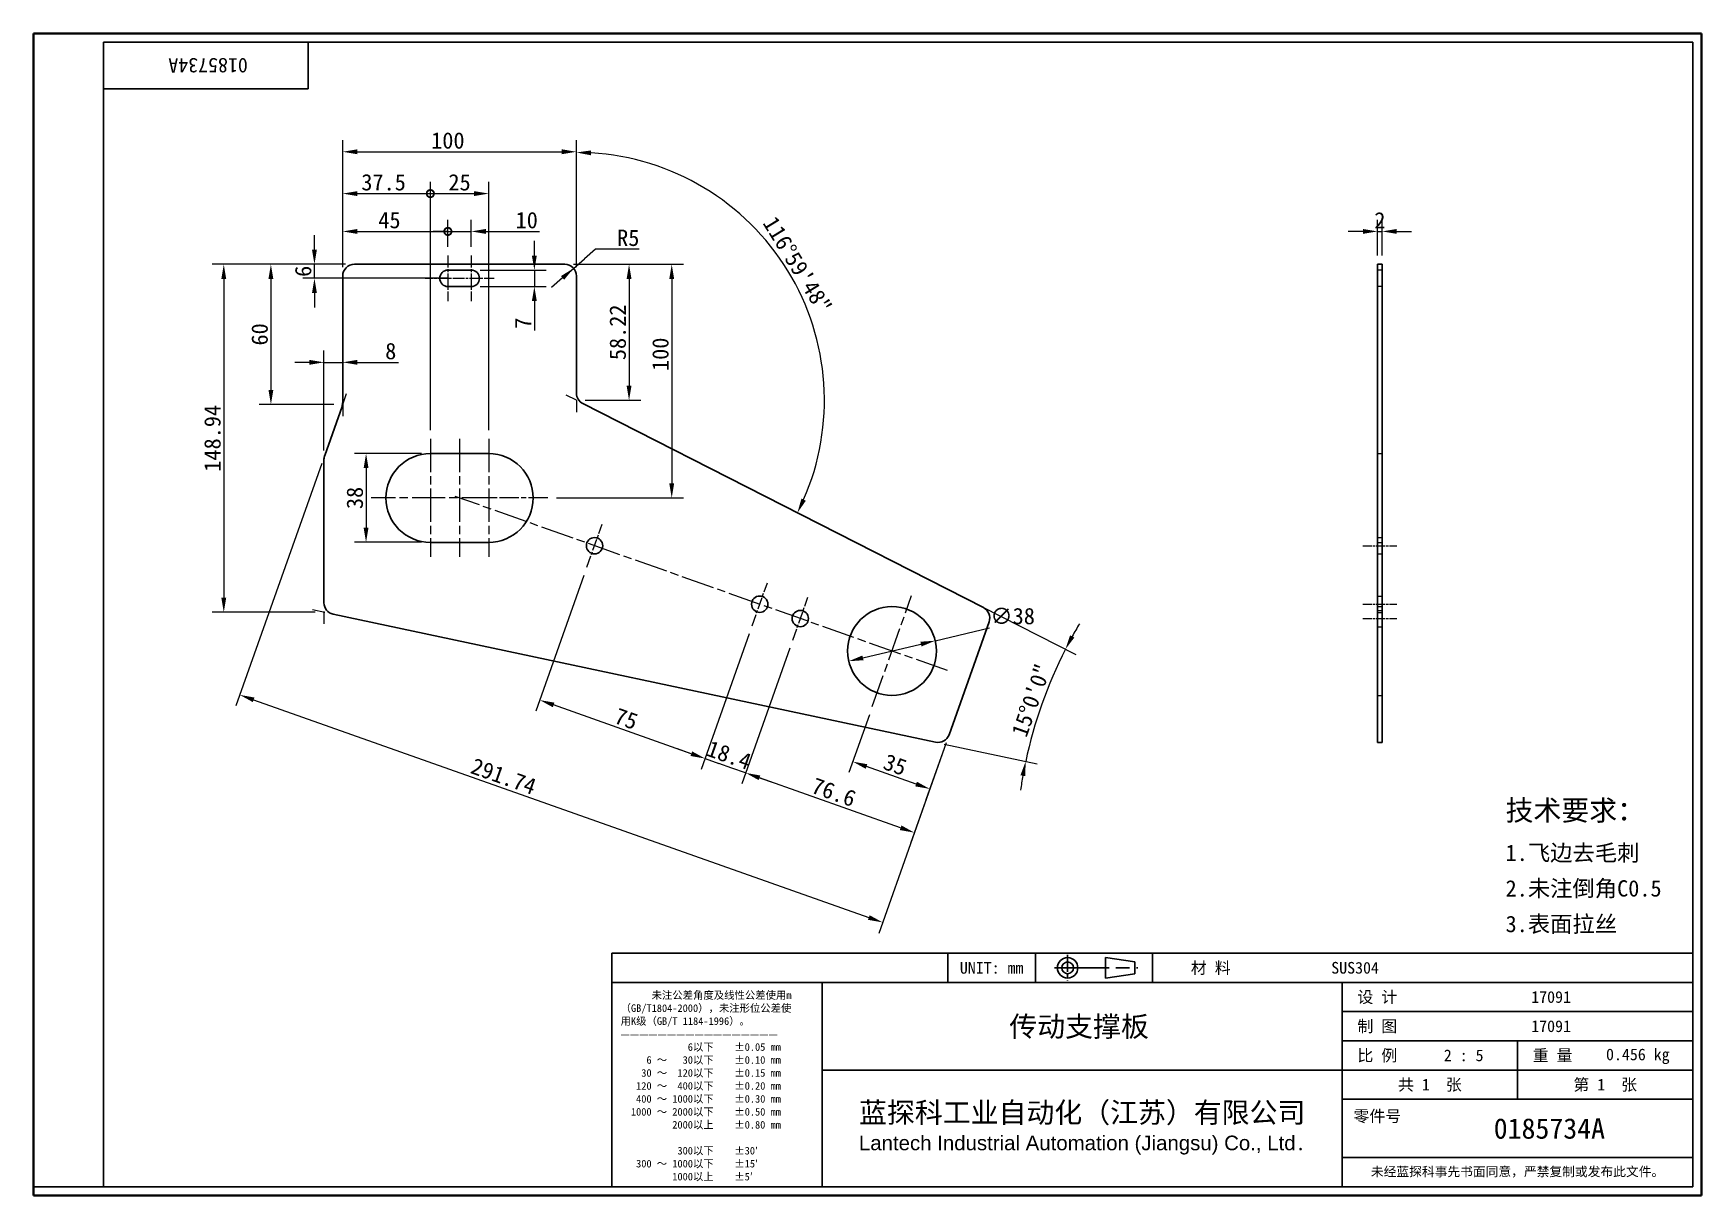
# Model space of a CAD drawing. Header units: millimetres. Extents: x 15 to 729, y 14 to 511.
import ezdxf
from ezdxf.enums import TextEntityAlignment as Align

# ---------------------------------------------------------------- set-up
doc = ezdxf.new("R2010")
doc.units = ezdxf.units.MM
doc.header["$LTSCALE"] = 2.5
doc.linetypes.add('CHAIN', pattern=[0.3543, 0.2362, -0.0295, 0.0591, -0.0295])
doc.linetypes.add('DASHED', pattern=[0.2067, 0.1654, -0.0413])
for name, color, linetype, lineweight in [('1', 7, 'Continuous', 18), ('可见 (ISO)', 7, 'Continuous', 25), ('图框 (ISO)', 7, 'Continuous', 35), ('标题 (ISO)', 7, 'Continuous', 25)]:
    doc.layers.add(name, color=color, linetype=linetype, lineweight=lineweight)
for name, color, linetype, lineweight, true_color in [('中心标记 (ISO)', 1, 'CHAIN', 18, 0xff0000), ('中心线 (ISO)', 1, 'CHAIN', 18, 0xff0000), ('尺寸 (ISO)', 7, 'Continuous', 18, 0x008000), ('符号 (ISO)', 7, 'Continuous', 18, 0x008000), ('隐藏 (ISO)', 5, 'DASHED', 18, 0x0000ff)]:
    doc.layers.add(name, color=color, linetype=linetype, lineweight=lineweight, true_color=true_color)
doc.styles.add('文本样式164', font='SimSun.ttf')
doc.styles.add('文本样式165', font='SimSun.ttf')
doc.styles.add('文本样式74', font='SimSun.ttf')
doc.styles.add('最新国标', font='simfang.ttf')
doc.styles.add('注释文本 (ISO)', font='simfang.ttf')
doc.dimstyles.new('默认 (GB)', dxfattribs={"dimscale": 2.5, "dimtxt": 2.8, "dimasz": 2.5, "dimexe": 2, "dimexo": 1.5, "dimgap": 0.5, "dimtad": 1, "dimtoh": 1, "dimdsep": 46, "dimtxsty": '最新国标', "dimcen": 0.09, "dimdle": 10, "dimclrd": 256, "dimclre": 256, "dimclrt": 256, "dimaunit": 1, "dimadec": 3, "dimazin": 2, "dimtfac": 0.535714, "dimtdec": 3, "dimtmove": 0, "dimatfit": 3, "dimfxl": 0, "dimtolj": 1, "dimlwd": -1, "dimlwe": -1, "dimarcsym": 0})

# ---------------------------------------------------------------- blocks, each defined once
blk = doc.blocks.new('图框 最新国标')
at = {"layer": '图框 (ISO)'}
for p, q in [((6, 7), (6, 204.5)), ((6, 204.5), (291.5, 204.5)), ((291.5, 204.5), (291.5, 5.5)), ((6, 7), (6, 5.5)), ((6, 7), (6, 5.5)), ((291.5, 5.5), (6, 5.5))]:
    blk.add_line(p, q, dxfattribs=at)
at = {"layer": '图框 (ISO)', "color": 7, "linetype": 'Continuous', "lineweight": 25}
for p, q in [((18, 203), (290, 203)), ((18, 7), (18, 203)), ((18, 203), (290, 203)), ((53, 203), (53, 195)), ((290, 203), (290, 7)), ((290, 203), (290, 7)), ((53, 195), (18, 195)), ((290, 7), (6, 7)), ((290, 7), (18, 7))]:
    blk.add_line(p, q, dxfattribs=at)
at = {"layer": '图框 (ISO)', "style": '文本样式74'}
blk.add_attdef('零件代号_001', (42.7, 200.25), '', height=2.5, rotation=180, dxfattribs=at)
blk = doc.blocks.new('标题栏 最新国标')
at = {"layer": '标题 (ISO)'}
for p, q in [((381.98, -183.84), (196.98, -183.84)), ((196.98, -183.84), (196.98, -223.84)), ((254.48, -183.84), (254.48, -188.84)), ((269.48, -183.84), (269.48, -188.84)), ((281.48, -188.09), (281.48, -184.59)), ((281.48, -184.59), (286.48, -185.34)), ((286.48, -185.34), (286.48, -187.34)), ((289.48, -183.84), (289.48, -188.84)), ((381.98, -223.84), (381.98, -183.84)), ((383.48, -183.84), (383.48, -225.34)), ((286.48, -187.34), (281.48, -188.09)), ((196.98, -188.84), (381.98, -188.84)), ((232.98, -188.84), (232.98, -223.84)), ((321.98, -188.84), (321.98, -223.84)), ((321.98, -193.84), (381.98, -193.84)), ((321.98, -198.84), (381.98, -198.84)), ((351.98, -198.84), (351.98, -208.84)), ((321.98, -203.84), (232.98, -203.84)), ((321.98, -203.84), (381.98, -203.84)), ((321.98, -208.84), (381.98, -208.84)), ((321.98, -218.84), (381.98, -218.84)), ((196.98, -223.84), (381.98, -223.84)), ((383.48, -225.34), (196.98, -225.34))]:
    blk.add_line(p, q, dxfattribs=at)
at = {"layer": '标题 (ISO)', "linetype": 'CHAIN', "ltscale": 5.000333}
blk.add_line((274.98, -184.09), (274.98, -188.59), dxfattribs=at)
at = {"layer": '标题 (ISO)', "linetype": 'CHAIN', "ltscale": 15.834605}
blk.add_line((272.73, -186.34), (286.98, -186.34), dxfattribs=at)
at = {"layer": '标题 (ISO)'}
for radius in [1.75, 1]:
    blk.add_circle((274.98, -186.34), radius, dxfattribs=at)
at = {"layer": '1', "style": '文本样式164'}
for s, p in [('UNIT: mm', (261.98, -186.34)), ('材 料', (299.48, -186.34)), ('设 计', (327.98, -191.34)), ('制 图', (327.98, -196.34)), ('比 例', (327.98, -201.34)), ('重 量', (357.98, -201.34)), ('共 1  张', (336.98, -206.34)), ('第 1  张', (366.98, -206.34))]:
    blk.add_text(s, height=2, dxfattribs=at).set_placement(p, align=Align.MIDDLE_CENTER)
at = {"layer": '标题 (ISO)', "style": '注释文本 (ISO)'}
for s, insert, char_height, attachment_point, line_spacing_factor in [('\\fSimSun|b0|i0;{\\H1.3000;      未注公差角度及线性公差使用m\\P}\\fSimSun|b0|i0;{\\H1.3000;（GB/T1804-2000），未注形位公差使\\P}\\fSimSun|b0|i0;{\\H1.3000;用K级（GB/T 1184-1996）。\\P}\\fSimSun|b0|i0;{\\H1.3000;—————————————————\\P}\\fSimSun|b0|i0;{\\H1.3000;             6以下    ±0.05 mm\\P}\\fSimSun|b0|i0;{\\H1.3000;     6 ～   30以下    ±0.10 mm\\P}\\fSimSun|b0|i0;{\\H1.3000;    30 ～  120以下    ±0.15 mm\\P}\\fSimSun|b0|i0;{\\H1.3000;   120 ～  400以下    ±0.20 mm\\P}\\fSimSun|b0|i0;{\\H1.3000;   400 ～ 1000以下    ±0.30 mm\\P}\\fSimSun|b0|i0;{\\H1.3000;  1000 ～ 2000以下    ±0.50 mm\\P}\\fSimSun|b0|i0;{\\H1.3000;          2000以上    ±0.80 mm\\P}\\fSimSun|b0|i0;{\\H1.3000;\\P}\\fSimSun|b0|i0;{\\H1.3000;           300以下    ±30′\\P}\\fSimSun|b0|i0;{\\H1.3000;   300 ～ 1000以下    ±15′\\P}\\fSimSun|b0|i0;{\\H1.3000;          1000以上    ±5′}', (198.48, -206.63), 1.3, 4, 1.023913), ('{\\fMicrosoft YaHei|b0|i0|c134|p34;\\H1.75x;蓝探科工业自动化（江苏）有限公司\\P\\fArial|b0|i0|c0|p34;\\H0.71429x;Lantech Industrial Automation (Jiangsu) Co., Ltd\\fFangSong|b0|i0|c134|p49;.\\H1.15195x; }', (277.48, -213.84), 2, 5, 0.978695)]:
    blk.add_mtext(s, dxfattribs=dict(at, insert=insert, char_height=char_height, attachment_point=attachment_point, line_spacing_factor=line_spacing_factor))
at = {"layer": '标题 (ISO)', "attachment_point": 5, "style": '注释文本 (ISO)'}
for s, insert, char_height in [('\\fFangSong|b0|i0;零件号', (327.98, -211.84), 2), ('\\fSimSun|b0|i0;{\\H1.6000;未经蓝探科事先书面同意，严禁复制或发布此文件。}', (351.98, -221.34), 1.6)]:
    blk.add_mtext(s, dxfattribs=dict(at, insert=insert, char_height=char_height))
at = {"layer": '标题 (ISO)'}
for tag, p, height, style in [('材料_001', (320.09, -187.33), 2, '注释文本 (ISO)'), ('设计人_001', (354.32, -192.33), 2, '注释文本 (ISO)'), ('库存编号_001', (265.01, -198.12), 3.5, '文本样式165'), ('设计人_001', (354.32, -197.33), 2, '注释文本 (ISO)'), ('视图比例_001', (339.35, -202.33), 2, '注释文本 (ISO)'), ('质量\\P3;_001', (367.12, -202.16), 2, '注释文本 (ISO)'), ('零件代号_001', (347.9, -215.59), 3.5, '文本样式165')]:
    blk.add_attdef(tag, p, '', height=height, dxfattribs=dict(at, style=style))
blk = doc.blocks.new('_DotSmall')
at = {"color": 0, "linetype": 'ByBlock', "const_width": 0.5}
blk.add_lwpolyline([(-0.0625, 0, 1), (0.0625, 0, 1)], format="xyb", close=True, dxfattribs=at)
blk = doc.blocks.new('*D5')
at = {"layer": 'Defpoints', "color": 0, "transparency": 16777216}
for p in [(202.34, 426.47), (192.34, 416.14), (202.34, 416.14)]:
    blk.add_point(p, dxfattribs=at)
at = {"layer": '尺寸 (ISO)', "color": 116, "true_color": 0x00803f, "transparency": 16777216}
for p, q in [((192.34, 419.89), (192.34, 431.47)), ((202.34, 419.89), (202.34, 431.47)), ((192.34, 426.47), (186.09, 426.47)), ((192.34, 426.47), (202.34, 426.47)), ((208.59, 426.47), (231.61, 426.47))]:
    blk.add_line(p, q, dxfattribs=at)
blk.add_solid([(208.59, 427.51), (208.59, 425.42), (202.34, 426.47)], dxfattribs=at)
at = {"layer": '尺寸 (ISO)', "color": 116, "true_color": 0x00803f, "transparency": 16777216, "xscale": 6.25, "yscale": 6.25, "zscale": 6.25}
blk.add_blockref('_DotSmall', (192.34, 426.47), dxfattribs=at)
at = {"layer": '尺寸 (ISO)', "transparency": 16777216, "insert": (226.08, 431.26), "char_height": 7, "attachment_point": 5, "style": '最新国标'}
blk.add_mtext('\\A1;10', dxfattribs=at)
blk = doc.blocks.new('*D7')
at = {"layer": 'Defpoints', "color": 0, "transparency": 16777216}
for p in [(192.34, 426.47), (192.34, 416.14), (147.34, 407.39)]:
    blk.add_point(p, dxfattribs=at)
at = {"layer": '尺寸 (ISO)', "color": 116, "true_color": 0x00803f, "transparency": 16777216}
for p, q in [((147.34, 411.14), (147.34, 431.47)), ((192.34, 419.89), (192.34, 431.47)), ((153.59, 426.47), (192.34, 426.47))]:
    blk.add_line(p, q, dxfattribs=at)
blk.add_solid([(153.59, 427.51), (153.59, 425.42), (147.34, 426.47)], dxfattribs=at)
at = {"layer": '尺寸 (ISO)', "color": 116, "true_color": 0x00803f, "transparency": 16777216, "xscale": 6.25, "yscale": 6.25, "zscale": 6.25}
blk.add_blockref('_DotSmall', (192.34, 426.47), dxfattribs=at)
at = {"layer": '尺寸 (ISO)', "transparency": 16777216, "insert": (167.34, 431.26), "char_height": 7, "attachment_point": 5, "style": '最新国标'}
blk.add_mtext('\\A1;45', dxfattribs=at)
blk = doc.blocks.new('*D8')
at = {"layer": 'Defpoints', "color": 0, "transparency": 16777216}
for p in [(135.25, 412.39), (152.34, 412.39), (196.09, 406.39)]:
    blk.add_point(p, dxfattribs=at)
at = {"layer": '尺寸 (ISO)', "color": 116, "true_color": 0x00803f, "transparency": 16777216}
for p, q in [((135.25, 418.64), (135.25, 424.89)), ((148.59, 412.39), (130.25, 412.39)), ((135.25, 406.39), (135.25, 412.39)), ((192.34, 406.39), (130.25, 406.39)), ((135.25, 400.14), (135.25, 393.89))]:
    blk.add_line(p, q, dxfattribs=at)
for points in [[(134.21, 418.64), (136.29, 418.64), (135.25, 412.39)], [(134.21, 400.14), (136.29, 400.14), (135.25, 406.39)]]:
    blk.add_solid(points, dxfattribs=at)
at = {"layer": '尺寸 (ISO)', "transparency": 16777216, "insert": (130.46, 409.39), "char_height": 7, "attachment_point": 5, "rotation": 90, "style": '最新国标'}
blk.add_mtext('\\A1;6', dxfattribs=at)
blk = doc.blocks.new('*D9')
at = {"layer": 'Defpoints', "color": 0, "transparency": 16777216}
for p in [(202.34, 409.89), (202.34, 402.89), (229.34, 402.89)]:
    blk.add_point(p, dxfattribs=at)
at = {"layer": '尺寸 (ISO)', "color": 116, "true_color": 0x00803f, "transparency": 16777216}
for p, q in [((229.34, 416.14), (229.34, 422.39)), ((206.09, 409.89), (234.34, 409.89)), ((229.34, 409.89), (229.34, 402.89)), ((206.09, 402.89), (234.34, 402.89)), ((229.34, 396.64), (229.34, 384.01))]:
    blk.add_line(p, q, dxfattribs=at)
for points in [[(228.29, 416.14), (230.38, 416.14), (229.34, 409.89)], [(228.29, 396.64), (230.38, 396.64), (229.34, 402.89)]]:
    blk.add_solid(points, dxfattribs=at)
at = {"layer": '尺寸 (ISO)', "transparency": 16777216, "insert": (224.55, 387.2), "char_height": 7, "attachment_point": 5, "rotation": 90, "style": '最新国标'}
blk.add_mtext('\\A1;7', dxfattribs=at)
blk = doc.blocks.new('*D10')
at = {"layer": 'Defpoints', "color": 0, "transparency": 16777216}
for p in [(247.34, 460.56), (147.34, 407.39), (247.34, 407.39)]:
    blk.add_point(p, dxfattribs=at)
at = {"layer": '尺寸 (ISO)', "color": 116, "true_color": 0x00803f, "transparency": 16777216}
for p, q in [((147.34, 411.14), (147.34, 465.56)), ((247.34, 411.14), (247.34, 465.56)), ((153.59, 460.56), (241.09, 460.56))]:
    blk.add_line(p, q, dxfattribs=at)
for points in [[(153.59, 461.61), (153.59, 459.52), (147.34, 460.56)], [(241.09, 461.61), (241.09, 459.52), (247.34, 460.56)]]:
    blk.add_solid(points, dxfattribs=at)
at = {"layer": '尺寸 (ISO)', "transparency": 16777216, "insert": (192.34, 465.35), "char_height": 7, "attachment_point": 5, "style": '最新国标'}
blk.add_mtext('\\A1;100', dxfattribs=at)
blk = doc.blocks.new('*D11')
at = {"layer": 'Defpoints', "color": 0, "transparency": 16777216}
for p in [(242.34, 412.39), (235.09, 312.39), (288.11, 312.39)]:
    blk.add_point(p, dxfattribs=at)
at = {"layer": '尺寸 (ISO)', "color": 116, "true_color": 0x00803f, "transparency": 16777216}
for p, q in [((246.09, 412.39), (293.11, 412.39)), ((288.11, 406.14), (288.11, 318.64)), ((238.84, 312.39), (293.11, 312.39))]:
    blk.add_line(p, q, dxfattribs=at)
for points in [[(287.07, 406.14), (289.15, 406.14), (288.11, 412.39)], [(287.07, 318.64), (289.15, 318.64), (288.11, 312.39)]]:
    blk.add_solid(points, dxfattribs=at)
at = {"layer": '尺寸 (ISO)', "transparency": 16777216, "insert": (283.32, 373.89), "char_height": 7, "attachment_point": 5, "rotation": 90, "style": '最新国标'}
blk.add_mtext('\\A1;100', dxfattribs=at)
blk = doc.blocks.new('*D12')
at = {"layer": 'Defpoints', "color": 0, "transparency": 16777216}
for p in [(184.84, 442.66), (147.34, 407.39), (184.84, 337.64)]:
    blk.add_point(p, dxfattribs=at)
at = {"layer": '尺寸 (ISO)', "color": 116, "true_color": 0x00803f, "transparency": 16777216}
for p, q in [((147.34, 411.14), (147.34, 447.66)), ((153.59, 442.66), (184.84, 442.66)), ((184.84, 341.39), (184.84, 447.66))]:
    blk.add_line(p, q, dxfattribs=at)
blk.add_solid([(153.59, 443.7), (153.59, 441.62), (147.34, 442.66)], dxfattribs=at)
at = {"layer": '尺寸 (ISO)', "color": 116, "true_color": 0x00803f, "transparency": 16777216, "xscale": 6.25, "yscale": 6.25, "zscale": 6.25}
blk.add_blockref('_DotSmall', (184.84, 442.66), dxfattribs=at)
at = {"layer": '尺寸 (ISO)', "transparency": 16777216, "insert": (164.84, 447.47), "char_height": 7, "attachment_point": 5, "style": '最新国标'}
blk.add_mtext('\\A1;37.5', dxfattribs=at)
blk = doc.blocks.new('*D13')
at = {"layer": 'Defpoints', "color": 0, "transparency": 16777216}
for p in [(209.84, 442.66), (184.84, 337.64), (209.84, 337.64)]:
    blk.add_point(p, dxfattribs=at)
at = {"layer": '尺寸 (ISO)', "color": 116, "true_color": 0x00803f, "transparency": 16777216}
for p, q in [((184.84, 341.39), (184.84, 447.66)), ((184.84, 442.66), (203.59, 442.66)), ((209.84, 341.39), (209.84, 447.66))]:
    blk.add_line(p, q, dxfattribs=at)
blk.add_solid([(203.59, 443.7), (203.59, 441.62), (209.84, 442.66)], dxfattribs=at)
at = {"layer": '尺寸 (ISO)', "color": 116, "true_color": 0x00803f, "transparency": 16777216, "xscale": 6.25, "yscale": 6.25, "zscale": 6.25, "rotation": 180}
blk.add_blockref('_DotSmall', (184.84, 442.66), dxfattribs=at)
at = {"layer": '尺寸 (ISO)', "transparency": 16777216, "insert": (197.34, 447.45), "char_height": 7, "attachment_point": 5, "style": '最新国标'}
blk.add_mtext('\\A1;25', dxfattribs=at)
blk = doc.blocks.new('*D14')
at = {"layer": 'Defpoints', "color": 0, "transparency": 16777216}
for p in [(184.84, 331.39), (157.34, 293.39), (184.84, 293.39)]:
    blk.add_point(p, dxfattribs=at)
at = {"layer": '尺寸 (ISO)', "color": 116, "true_color": 0x00803f, "transparency": 16777216}
for p, q in [((181.09, 331.39), (152.34, 331.39)), ((157.34, 325.14), (157.34, 299.64)), ((181.09, 293.39), (152.34, 293.39))]:
    blk.add_line(p, q, dxfattribs=at)
for points in [[(156.3, 325.14), (158.39, 325.14), (157.34, 331.39)], [(156.3, 299.64), (158.39, 299.64), (157.34, 293.39)]]:
    blk.add_solid(points, dxfattribs=at)
at = {"layer": '尺寸 (ISO)', "transparency": 16777216, "insert": (152.55, 312.39), "char_height": 7, "attachment_point": 5, "rotation": 90, "style": '最新国标'}
blk.add_mtext('\\A1;38', dxfattribs=at)
blk = doc.blocks.new('*D15')
at = {"layer": 'Defpoints', "color": 0, "transparency": 16777216}
for p in [(139.63, 330.6), (406.79, 211.06), (378.34, 130.71)]:
    blk.add_point(p, dxfattribs=at)
at = {"layer": '尺寸 (ISO)', "color": 116, "true_color": 0x00803f, "transparency": 16777216}
for p, q in [((138.38, 327.07), (101.66, 223.36)), ((109.22, 225.99), (372.45, 132.79)), ((405.54, 207.52), (376.67, 126))]:
    blk.add_line(p, q, dxfattribs=at)
for points in [[(109.57, 226.97), (108.88, 225.01), (103.33, 228.08)], [(372.8, 133.78), (372.1, 131.81), (378.34, 130.71)]]:
    blk.add_solid(points, dxfattribs=at)
at = {"layer": '尺寸 (ISO)', "transparency": 16777216, "insert": (216.17, 193.23), "char_height": 7, "attachment_point": 5, "rotation": 340.50328, "style": '最新国标'}
blk.add_mtext('\\A1;291.74', dxfattribs=at)
blk = doc.blocks.new('*D16')
at = {"layer": 'Defpoints', "color": 0, "transparency": 16777216}
for p in [(250.07, 352.78), (449.48, 232.13), (401.03, 207.84), (630.14, 159.15)]:
    blk.add_point(p, dxfattribs=at)
at = {"layer": '尺寸 (ISO)', "color": 116, "true_color": 0x00803f, "transparency": 16777216}
for p, q in [((253.42, 351.08), (460.98, 245.33)), ((404.7, 207.06), (444.44, 198.61))]:
    blk.add_line(p, q, dxfattribs=at)
for start, end in [(149.32744, 151.16536), (153.00328, 168.00328), (169.84121, 171.67913)]:
    blk.add_arc((630.14, 159.15), 194.85, start, end, dxfattribs=at)
for points in [[(460.37, 252.64), (458.53, 253.61), (456.53, 247.6)], [(437.33, 193.72), (439.37, 193.32), (439.55, 199.65)]]:
    blk.add_solid(points, dxfattribs=at)
at = {"layer": '尺寸 (ISO)', "transparency": 16777216, "insert": (441.95, 225.78), "char_height": 7, "attachment_point": 5, "rotation": 70.50328, "style": '最新国标'}
blk.add_mtext('\\A1;15°0\'0"', dxfattribs=at)
blk = doc.blocks.new('*D17')
at = {"layer": 'Defpoints', "color": 0, "transparency": 16777216}
for p in [(400.83, 251.28), (363.86, 242.5)]:
    blk.add_point(p, dxfattribs=at)
at = {"layer": '尺寸 (ISO)', "color": 116, "true_color": 0x00803f, "transparency": 16777216}
for p, q in [((369.94, 243.94), (394.75, 249.83)), ((400.83, 251.28), (424.04, 256.79))]:
    blk.add_line(p, q, dxfattribs=at)
for points in [[(394.51, 250.85), (394.99, 248.82), (400.83, 251.28)], [(369.7, 244.95), (370.18, 242.93), (363.86, 242.5)]]:
    blk.add_solid(points, dxfattribs=at)
at = {"layer": '尺寸 (ISO)', "transparency": 16777216, "insert": (433.97, 261.78), "char_height": 7, "attachment_point": 5, "style": '最新国标'}
blk.add_mtext('\\A1;∅38', dxfattribs=at)
blk = doc.blocks.new('*D18')
at = {"layer": 'Defpoints', "color": 0, "transparency": 16777216}
for p in [(592.09, 426.47), (590.09, 412.39), (592.09, 412.39)]:
    blk.add_point(p, dxfattribs=at)
at = {"layer": '尺寸 (ISO)', "color": 116, "true_color": 0x00803f, "transparency": 16777216}
for p, q in [((590.09, 416.14), (590.09, 431.47)), ((592.09, 416.14), (592.09, 431.47)), ((583.84, 426.47), (577.59, 426.47)), ((590.09, 426.47), (592.09, 426.47)), ((598.34, 426.47), (604.59, 426.47))]:
    blk.add_line(p, q, dxfattribs=at)
for points in [[(583.84, 427.51), (583.84, 425.42), (590.09, 426.47)], [(598.34, 427.51), (598.34, 425.42), (592.09, 426.47)]]:
    blk.add_solid(points, dxfattribs=at)
at = {"layer": '尺寸 (ISO)', "transparency": 16777216, "insert": (591.09, 431.22), "char_height": 7, "attachment_point": 5, "style": '最新国标'}
blk.add_mtext('\\A1;2', dxfattribs=at)
blk = doc.blocks.new('*D19')
at = {"layer": 'Defpoints', "color": 0, "transparency": 16777216}
for p in [(242.34, 407.39), (246.11, 410.67)]:
    blk.add_point(p, dxfattribs=at)
at = {"layer": '尺寸 (ISO)', "color": 116, "true_color": 0x00803f, "transparency": 16777216}
for p, q in [((246.11, 410.67), (250.82, 414.78)), ((255.53, 418.89), (250.82, 414.78)), ((274.16, 418.89), (255.53, 418.89)), ((242.34, 407.39), (246.11, 410.67)), ((241.4, 406.56), (236.69, 402.46))]:
    blk.add_line(p, q, dxfattribs=at)
blk.add_solid([(240.72, 407.35), (242.09, 405.78), (246.11, 410.67)], dxfattribs=at)
at = {"layer": '尺寸 (ISO)', "transparency": 16777216, "insert": (269.52, 423.68), "char_height": 7, "attachment_point": 5, "style": '最新国标'}
blk.add_mtext('\\A1;R5', dxfattribs=at)
blk = doc.blocks.new('*D20')
at = {"layer": 'Defpoints', "color": 0, "transparency": 16777216}
for p in [(373.92, 223.08), (406.79, 211.06), (365.57, 199.52)]:
    blk.add_point(p, dxfattribs=at)
at = {"layer": '尺寸 (ISO)', "color": 116, "true_color": 0x00803f, "transparency": 16777216}
for p, q in [((372.66, 219.55), (363.9, 194.8)), ((405.54, 207.52), (396.9, 183.12)), ((392.67, 189.92), (371.46, 197.43))]:
    blk.add_line(p, q, dxfattribs=at)
for points in [[(371.81, 198.41), (371.12, 196.45), (365.57, 199.52)], [(393.02, 190.9), (392.33, 188.94), (398.57, 187.84)]]:
    blk.add_solid(points, dxfattribs=at)
at = {"layer": '尺寸 (ISO)', "transparency": 16777216, "insert": (383.67, 198.19), "char_height": 7, "attachment_point": 5, "rotation": 340.50328, "style": '最新国标'}
blk.add_mtext('\\A1;35', dxfattribs=at)
blk = doc.blocks.new('*D21')
at = {"layer": 'Defpoints', "color": 0, "transparency": 16777216}
for p in [(339.87, 251.58), (406.79, 211.06), (319.74, 194.7)]:
    blk.add_point(p, dxfattribs=at)
at = {"layer": '尺寸 (ISO)', "color": 116, "true_color": 0x00803f, "transparency": 16777216}
for p, q in [((338.62, 248.04), (318.07, 189.98)), ((405.54, 207.52), (390.27, 164.42)), ((386.05, 171.22), (325.63, 192.61))]:
    blk.add_line(p, q, dxfattribs=at)
for points in [[(325.97, 193.59), (325.28, 191.63), (319.74, 194.7)], [(386.4, 172.2), (385.7, 170.24), (391.94, 169.13)]]:
    blk.add_solid(points, dxfattribs=at)
at = {"layer": '尺寸 (ISO)', "transparency": 16777216, "insert": (357.44, 186.45), "char_height": 7, "attachment_point": 5, "rotation": 340.50328, "style": '最新国标'}
blk.add_mtext('\\A1;76.6', dxfattribs=at)
blk = doc.blocks.new('*D22')
at = {"layer": 'Defpoints', "color": 0, "transparency": 16777216}
for p in [(322.53, 257.72), (339.87, 251.58), (302.39, 200.84)]:
    blk.add_point(p, dxfattribs=at)
at = {"layer": '尺寸 (ISO)', "color": 116, "true_color": 0x00803f, "transparency": 16777216}
for p, q in [((321.28, 254.19), (300.72, 196.13)), ((338.62, 248.04), (318.07, 189.98)), ((296.5, 202.92), (290.61, 205.01)), ((302.39, 200.84), (308.28, 198.75)), ((313.84, 196.78), (308.28, 198.75)), ((319.74, 194.7), (313.84, 196.78)), ((325.63, 192.61), (331.52, 190.53))]:
    blk.add_line(p, q, dxfattribs=at)
for points in [[(296.85, 203.91), (296.15, 201.94), (302.39, 200.84)], [(325.97, 193.59), (325.28, 191.63), (319.74, 194.7)]]:
    blk.add_solid(points, dxfattribs=at)
at = {"layer": '尺寸 (ISO)', "transparency": 16777216, "insert": (312.67, 202.3), "char_height": 7, "attachment_point": 5, "rotation": 340.50328, "style": '最新国标'}
blk.add_mtext('\\A1;18.4', dxfattribs=at)
blk = doc.blocks.new('*D23')
at = {"layer": 'Defpoints', "color": 0, "transparency": 16777216}
for p in [(251.83, 282.75), (322.53, 257.72), (231.69, 225.87)]:
    blk.add_point(p, dxfattribs=at)
at = {"layer": '尺寸 (ISO)', "color": 116, "true_color": 0x00803f, "transparency": 16777216}
for p, q in [((250.58, 279.22), (230.02, 221.16)), ((321.28, 254.19), (300.72, 196.13)), ((296.5, 202.92), (237.58, 223.78))]:
    blk.add_line(p, q, dxfattribs=at)
for points in [[(237.93, 224.77), (237.23, 222.8), (231.69, 225.87)], [(296.85, 203.91), (296.15, 201.94), (302.39, 200.84)]]:
    blk.add_solid(points, dxfattribs=at)
at = {"layer": '尺寸 (ISO)', "transparency": 16777216, "insert": (268.64, 217.87), "char_height": 7, "attachment_point": 5, "rotation": 340.50328, "style": '最新国标'}
blk.add_mtext('\\A1;75', dxfattribs=at)
blk = doc.blocks.new('*D24')
at = {"layer": 'Defpoints', "color": 0, "transparency": 16777216}
for p in [(139.34, 370.43), (147.34, 370.9), (139.34, 328.93)]:
    blk.add_point(p, dxfattribs=at)
at = {"layer": '尺寸 (ISO)', "color": 116, "true_color": 0x00803f, "transparency": 16777216}
for p, q in [((139.34, 332.68), (139.34, 375.43)), ((133.09, 370.43), (126.84, 370.43)), ((139.34, 370.43), (147.34, 370.43)), ((153.59, 370.43), (171.19, 370.43))]:
    blk.add_line(p, q, dxfattribs=at)
for points in [[(133.09, 371.47), (133.09, 369.39), (139.34, 370.43)], [(153.59, 371.47), (153.59, 369.39), (147.34, 370.43)]]:
    blk.add_solid(points, dxfattribs=at)
at = {"layer": '尺寸 (ISO)', "transparency": 16777216, "insert": (167.9, 375.22), "char_height": 7, "attachment_point": 5, "style": '最新国标'}
blk.add_mtext('\\A1;8', dxfattribs=at)
blk = doc.blocks.new('*D25')
at = {"layer": 'Defpoints', "color": 0, "transparency": 16777216}
for p in [(242.34, 412.39), (247.34, 354.17), (269.86, 354.17)]:
    blk.add_point(p, dxfattribs=at)
at = {"layer": '尺寸 (ISO)', "color": 116, "true_color": 0x00803f, "transparency": 16777216}
for p, q in [((246.09, 412.39), (274.86, 412.39)), ((269.86, 406.14), (269.86, 360.42)), ((251.09, 354.17), (274.86, 354.17))]:
    blk.add_line(p, q, dxfattribs=at)
for points in [[(268.81, 406.14), (270.9, 406.14), (269.86, 412.39)], [(268.81, 360.42), (270.9, 360.42), (269.86, 354.17)]]:
    blk.add_solid(points, dxfattribs=at)
at = {"layer": '尺寸 (ISO)', "transparency": 16777216, "insert": (265.05, 383.28), "char_height": 7, "attachment_point": 5, "rotation": 90, "style": '最新国标'}
blk.add_mtext('\\A1;58.22', dxfattribs=at)
blk = doc.blocks.new('*D26')
at = {"layer": 'Defpoints', "color": 0, "transparency": 16777216}
for p in [(152.34, 412.39), (116.63, 352.39), (147.34, 352.39)]:
    blk.add_point(p, dxfattribs=at)
at = {"layer": '尺寸 (ISO)', "color": 116, "true_color": 0x00803f, "transparency": 16777216}
for p, q in [((148.59, 412.39), (111.63, 412.39)), ((116.63, 406.14), (116.63, 358.64)), ((143.59, 352.39), (111.63, 352.39))]:
    blk.add_line(p, q, dxfattribs=at)
for points in [[(115.59, 406.14), (117.67, 406.14), (116.63, 412.39)], [(115.59, 358.64), (117.67, 358.64), (116.63, 352.39)]]:
    blk.add_solid(points, dxfattribs=at)
at = {"layer": '尺寸 (ISO)', "transparency": 16777216, "insert": (111.84, 382.39), "char_height": 7, "attachment_point": 5, "rotation": 90, "style": '最新国标'}
blk.add_mtext('\\A1;60', dxfattribs=at)
blk = doc.blocks.new('*D27')
at = {"layer": 'Defpoints', "color": 0, "transparency": 16777216}
for p in [(152.34, 412.39), (96.47, 263.44), (139.34, 263.44)]:
    blk.add_point(p, dxfattribs=at)
at = {"layer": '尺寸 (ISO)', "color": 116, "true_color": 0x00803f, "transparency": 16777216}
for p, q in [((148.59, 412.39), (91.47, 412.39)), ((96.47, 406.14), (96.47, 269.69)), ((135.59, 263.44), (91.47, 263.44))]:
    blk.add_line(p, q, dxfattribs=at)
for points in [[(95.42, 406.14), (97.51, 406.14), (96.47, 412.39)], [(95.42, 269.69), (97.51, 269.69), (96.47, 263.44)]]:
    blk.add_solid(points, dxfattribs=at)
at = {"layer": '尺寸 (ISO)', "transparency": 16777216, "insert": (91.66, 337.92), "char_height": 7, "attachment_point": 5, "rotation": 90, "style": '最新国标'}
blk.add_mtext('\\A1;148.94', dxfattribs=at)
blk = doc.blocks.new('*D28')
at = {"layer": 'Defpoints', "color": 0, "transparency": 16777216}
for p in [(247.34, 407.39), (351.13, 376.23), (247.34, 354.17), (250.68, 352.47)]:
    blk.add_point(p, dxfattribs=at)
at = {"layer": '尺寸 (ISO)', "color": 116, "true_color": 0x00803f, "transparency": 16777216}
blk.add_line((247.34, 411.14), (247.34, 465.27), dxfattribs=at)
blk.add_arc((247.34, 354.17), 106.1, 336.37878, 86.62451, dxfattribs=at)
for points in [[(253.56, 459.05), (253.62, 461.13), (247.34, 460.27)], [(345.5, 311.21), (343.61, 312.1), (341.88, 306.01)]]:
    blk.add_solid(points, dxfattribs=at)
at = {"layer": '尺寸 (ISO)', "transparency": 16777216, "insert": (341.89, 412.11), "char_height": 7, "attachment_point": 5, "rotation": 301.50164, "style": '最新国标'}
blk.add_mtext('\\A1;116°59\'48"', dxfattribs=at)

msp = doc.modelspace()

# ---------------------------------------------------------------- linework, layer by layer
at = {"layer": '中心标记 (ISO)', "ltscale": 8.667317}
for p, q in [((192.343, 416.136), (192.343, 396.636)), ((202.343, 416.136), (202.343, 396.636)), ((251.83, 282.752), (258.338, 301.134)), ((322.53, 257.72), (329.038, 276.102)), ((339.875, 251.579), (346.383, 269.961))]:
    msp.add_line(p, q, dxfattribs=at)
at = {"layer": '中心标记 (ISO)', "ltscale": 7.111628}
for p, q in [((198.593, 406.386), (182.593, 406.386)), ((212.093, 406.386), (196.093, 406.386))]:
    msp.add_line(p, q, dxfattribs=at)
at = {"layer": '中心标记 (ISO)', "ltscale": 23.990969}
for p, q in [((184.843, 337.636), (184.843, 287.136)), ((209.843, 337.636), (209.843, 287.136)), ((212.422, 312.386), (159.593, 312.386)), ((373.916, 223.084), (390.771, 270.688))]:
    msp.add_line(p, q, dxfattribs=at)
at = {"layer": '中心标记 (ISO)', "ltscale": 14.001114}
msp.add_line((235.093, 312.386), (203.593, 312.386), dxfattribs=at)
at = {"layer": '中心线 (ISO)', "ltscale": 23.990969}
for p, q in [((197.343, 337.636), (197.343, 287.136)), ((406.146, 238.459), (195.455, 313.055))]:
    msp.add_line(p, q, dxfattribs=at)
at = {"layer": '中心线 (ISO)', "ltscale": 6.444903}
for p, q in [((583.842, 291.943), (598.342, 291.943)), ((583.842, 266.911), (598.342, 266.911)), ((583.842, 260.77), (598.342, 260.77))]:
    msp.add_line(p, q, dxfattribs=at)
at = {"layer": '可见 (ISO)'}
for p, q in [((147.343, 353.245), (147.343, 407.386)), ((152.343, 412.386), (242.343, 412.386)), ((192.343, 409.886), (202.343, 409.886)), ((247.343, 407.386), (247.343, 357.234)), ((590.092, 407.386), (590.092, 412.386)), ((592.092, 412.386), (590.092, 412.386)), ((590.092, 407.386), (590.092, 353.245)), ((592.092, 412.386), (592.092, 407.386)), ((592.092, 353.245), (592.092, 407.386)), ((202.343, 402.886), (192.343, 402.886)), ((139.63, 330.6), (147.057, 351.576)), ((250.074, 352.779), (421.442, 265.475)), ((590.092, 353.245), (590.092, 351.576)), ((590.092, 351.576), (590.092, 330.6)), ((592.092, 351.576), (592.092, 353.245)), ((592.092, 330.6), (592.092, 351.576)), ((139.343, 267.494), (139.343, 328.932)), ((184.843, 331.386), (209.843, 331.386)), ((590.092, 328.932), (590.092, 330.6)), ((590.092, 328.932), (590.092, 267.494)), ((592.092, 330.6), (592.092, 328.932)), ((592.092, 267.494), (592.092, 328.932)), ((209.843, 293.386), (184.843, 293.386)), ((590.092, 262.603), (590.092, 267.494)), ((592.092, 267.494), (592.092, 262.603)), ((401.035, 207.836), (143.304, 262.603)), ((423.886, 259.351), (406.787, 211.058)), ((590.092, 262.603), (590.092, 207.836)), ((592.092, 207.836), (592.092, 262.603)), ((590.092, 207.727), (590.092, 207.836)), ((590.092, 207.727), (592.092, 207.727)), ((592.092, 207.836), (592.092, 207.727))]:
    msp.add_line(p, q, dxfattribs=at)
for centre, radius in [((255.084, 291.943), 3.5), ((325.784, 266.911), 3.5), ((343.129, 260.77), 3.5), ((382.343, 246.886), 19)]:
    msp.add_circle(centre, radius, dxfattribs=at)
for centre, radius, start, end in [((152.343, 407.386), 5, 90, 180), ((192.343, 406.386), 3.5, 90, 270), ((202.343, 406.386), 3.5, 270, 90), ((242.343, 407.386), 5, 0, 90), ((252.343, 357.234), 5, 180, 243.003285), ((142.343, 353.245), 5, 340.503285, 0), ((144.343, 328.932), 5, 160.503285, 180), ((184.843, 312.386), 19, 90, 270), ((209.843, 312.386), 19, 270, 90), ((144.343, 267.494), 5, 180, 258.003285), ((419.172, 261.02), 5, 340.503285, 63.003285), ((402.074, 212.727), 5, 258.003285, 340.503285)]:
    msp.add_arc(centre, radius, start, end, dxfattribs=at)
at = {"layer": '尺寸 (ISO)'}
for p, q in [((147.343, 352.386), (149.012, 357.099)), ((147.343, 352.386), (147.343, 347.386)), ((247.343, 354.17), (242.888, 356.44)), ((247.343, 354.17), (247.343, 349.17)), ((139.636, 263.383), (134.453, 264.484)), ((139.343, 263.744), (139.343, 258.445))]:
    msp.add_line(p, q, dxfattribs=at)
at = {"layer": '隐藏 (ISO)', "ltscale": 1.523657}
for p, q in [((592.092, 409.886), (590.092, 409.886)), ((592.092, 402.886), (590.092, 402.886)), ((590.092, 331.386), (592.092, 331.386)), ((590.092, 295.443), (592.092, 295.443)), ((590.092, 293.386), (592.092, 293.386)), ((590.092, 288.443), (592.092, 288.443)), ((590.092, 270.411), (592.092, 270.411)), ((590.092, 265.886), (592.092, 265.886)), ((590.092, 264.27), (592.092, 264.27)), ((590.092, 263.411), (592.092, 263.411)), ((590.092, 257.27), (592.092, 257.27)), ((590.092, 227.886), (592.092, 227.886))]:
    msp.add_line(p, q, dxfattribs=at)

# ---------------------------------------------------------------- block references
at = {"xscale": 2.5, "yscale": 2.5, "zscale": 2.5}
msp.add_blockref('图框 最新国标', (0, 0), dxfattribs=at).add_auto_attribs({'零件代号_001': '0185734A'})
ref = msp.add_blockref('标题栏 最新国标', (-229.956, 577.111), dxfattribs=dict(xscale=2.5, yscale=2.5, zscale=2.5))
ref.add_attrib('零件代号_001', '0185734A', (639.801, 38.125), dxfattribs={"layer": '标题 (ISO)', "height": 8.75, "style": '文本样式165'})
ref.add_attrib('库存编号_001', '传动支撑板', (432.563, 81.802), dxfattribs={"layer": '标题 (ISO)', "height": 8.75, "style": '文本样式165'})
ref.add_attrib('质量\\P3;_001', '0.456 kg', (687.843, 71.707), dxfattribs={"layer": '标题 (ISO)', "height": 5, "style": '注释文本 (ISO)'})
ref.add_attrib('视图比例_001', '2 : 5', (618.429, 71.293), dxfattribs={"layer": '标题 (ISO)', "height": 5, "style": '注释文本 (ISO)'})
ref.add_attrib('设计人_001', '17091', (655.843, 96.279), dxfattribs={"layer": '标题 (ISO)', "height": 5, "style": '注释文本 (ISO)'})
ref.add_attrib('设计人_001', '17091', (655.843, 83.779), dxfattribs={"layer": '标题 (ISO)', "height": 5, "style": '注释文本 (ISO)'})
ref.add_attrib('材料_001', 'SUS304', (570.279, 108.779), dxfattribs={"layer": '标题 (ISO)', "height": 5, "style": '注释文本 (ISO)'})

# ---------------------------------------------------------------- texts
at = {"layer": '符号 (ISO)', "insert": (644.862, 154.414), "char_height": 5, "width": 73.35672, "attachment_point": 4, "line_spacing_factor": 1.305367, "style": '注释文本 (ISO)'}
msp.add_mtext('{\\H1.75x;技术要求：\\H0.8x;\\P1.飞边去毛刺\\P2.未注倒角C0.5\\P3.表面拉丝}', dxfattribs=at)

# ---------------------------------------------------------------- dimensions: what is measured, and where the dimension line sits
at = {"layer": '尺寸 (ISO)', "color": 116, "true_color": 0x00803f}
for base, p1, p2, override, picture, middle in [((247.343, 460.565), (147.343, 407.386), (247.343, 407.386), {"dimgap": 0.5, "dimtoh": 0, "dimdec": 2, "dimtol": 0, "dimlim": 0, "dimtp": 0, "dimtm": 0, "dimtdec": 3, "dimtofl": 0, "dimatfit": 1}, '*D10', (192.343, 460.565)), ((139.343, 370.43), (147.343, 370.899), (139.343, 328.932), {"dimgap": 0.5, "dimtoh": 0, "dimdec": 2, "dimse1": 1, "dimtol": 0, "dimlim": 0, "dimtp": 0, "dimtm": 0, "dimtdec": 3, "dimtofl": 1, "dimatfit": 1}, '*D24', (167.897, 370.43))]:
    dim = msp.add_linear_dim(base=base, p1=p1, p2=p2, dimstyle='默认 (GB)', override=override, dxfattribs=at)
    dim.commit()
    dim.dimension.update_dxf_attribs({"geometry": picture, "text_midpoint": middle, "dimtype": 160})
for base, center, p1, p2, override, picture, middle in [((351.1271, 376.2343), (247.3433, 354.1702), (250.6847, 352.4679), (247.3433, 407.3862), {"dimgap": 0.5, "dimtoh": 0, "dimse1": 1, "dimtol": 0, "dimlim": 0, "dimtp": 0, "dimtm": 0, "dimtdec": 2}, '*D28', (337.8096, 409.6116)), ((449.48, 232.132), (630.143, 159.152), (250.074, 352.779), (401.035, 207.836), {"dimgap": 0.5, "dimtoh": 0, "dimtol": 0, "dimlim": 0, "dimtp": 0, "dimtm": 0, "dimtdec": 2}, '*D16', (446.468, 224.182))]:
    dim = msp.add_angular_dim_3p(base=base, center=center, p1=p1, p2=p2, dimstyle='默认 (GB)', override=override, dxfattribs=at)
    dim.commit()
    dim.dimension.update_dxf_attribs({"geometry": picture, "text_midpoint": middle, "dimtype": 165})
for base, p1, p2, angle, override, picture, middle in [((184.843, 442.657), (147.343, 407.386), (184.843, 337.636), 180, {"dimgap": 0.5, "dimtoh": 0, "dimdec": 2, "dimblk2": 'DotSmall', "dimsah": 1, "dimdle": 0, "dimtol": 0, "dimlim": 0, "dimtp": 0, "dimtm": 0, "dimtdec": 3, "dimtofl": 0, "dimatfit": 1}, '*D12', (164.843, 442.657)), ((209.843, 442.657), (184.843, 337.636), (209.843, 337.636), 180, {"dimgap": 0.5, "dimtoh": 0, "dimdec": 2, "dimblk1": 'DotSmall', "dimsah": 1, "dimdle": 0, "dimtol": 0, "dimlim": 0, "dimtp": 0, "dimtm": 0, "dimtdec": 3, "dimtofl": 0, "dimatfit": 1}, '*D13', (197.343, 442.657)), ((192.343, 426.465), (147.343, 407.386), (192.343, 416.136), 180, {"dimgap": 0.5, "dimtoh": 0, "dimdec": 2, "dimblk2": 'DotSmall', "dimsah": 1, "dimdle": 0, "dimtol": 0, "dimlim": 0, "dimtp": 0, "dimtm": 0, "dimtdec": 3, "dimtofl": 0, "dimatfit": 1}, '*D7', (167.343, 426.465)), ((202.343, 426.465), (192.343, 416.136), (202.343, 416.136), 180, {"dimgap": 0.5, "dimtoh": 0, "dimdec": 2, "dimblk1": 'DotSmall', "dimsah": 1, "dimdle": 0, "dimtol": 0, "dimlim": 0, "dimtp": 0, "dimtm": 0, "dimtdec": 3, "dimtofl": 1, "dimatfit": 1}, '*D5', (226.079, 426.465)), ((592.092, 426.465), (590.092, 412.386), (592.092, 412.386), 180, {"dimgap": 0.5, "dimtoh": 0, "dimdec": 2, "dimtol": 0, "dimlim": 0, "dimtp": 0, "dimtm": 0, "dimtdec": 3, "dimtofl": 1, "dimatfit": 1}, '*D18', (591.092, 426.465)), ((135.252, 412.386), (196.093, 406.386), (152.343, 412.386), 90, {"dimgap": 0.5, "dimtoh": 0, "dimdec": 2, "dimtol": 0, "dimlim": 0, "dimtp": 0, "dimtm": 0, "dimtdec": 3, "dimtofl": 1, "dimatfit": 1}, '*D8', (135.252, 409.386)), ((229.336, 402.886), (202.343, 409.886), (202.343, 402.886), 90, {"dimgap": 0.5, "dimtoh": 0, "dimdec": 2, "dimtol": 0, "dimlim": 0, "dimtp": 0, "dimtm": 0, "dimtdec": 3, "dimtofl": 1, "dimatfit": 1}, '*D9', (229.336, 387.196)), ((96.466, 263.445), (152.343, 412.386), (139.343, 263.445), 270, {"dimgap": 0.5, "dimtoh": 0, "dimdec": 2, "dimtol": 0, "dimlim": 0, "dimtp": 0, "dimtm": 0, "dimtdec": 3, "dimtofl": 0, "dimatfit": 1}, '*D27', (96.466, 337.916)), ((116.627, 352.386), (152.343, 412.386), (147.343, 352.386), 270, {"dimgap": 0.5, "dimtoh": 0, "dimdec": 2, "dimtol": 0, "dimlim": 0, "dimtp": 0, "dimtm": 0, "dimtdec": 3, "dimtofl": 0, "dimatfit": 1}, '*D26', (116.627, 382.386)), ((288.107, 312.386), (242.343, 412.386), (235.093, 312.386), 270, {"dimgap": 0.5, "dimtoh": 0, "dimdec": 2, "dimtol": 0, "dimlim": 0, "dimtp": 0, "dimtm": 0, "dimtdec": 3, "dimtofl": 0, "dimatfit": 1}, '*D11', (288.107, 373.886)), ((269.856, 354.17), (242.343, 412.386), (247.343, 354.17), 270, {"dimgap": 0.5, "dimtoh": 0, "dimdec": 2, "dimtol": 0, "dimlim": 0, "dimtp": 0, "dimtm": 0, "dimtdec": 3, "dimtofl": 0, "dimatfit": 1}, '*D25', (269.856, 383.278)), ((378.339, 130.709), (139.63, 330.6), (406.787, 211.058), 160.503285, {"dimgap": 0.5, "dimtoh": 0, "dimdec": 2, "dimtol": 0, "dimlim": 0, "dimtp": 0, "dimtm": 0, "dimtdec": 3, "dimtofl": 0, "dimatfit": 1}, '*D15', (214.565, 188.694)), ((157.343, 293.386), (184.843, 331.386), (184.843, 293.386), 90, {"dimgap": 0.5, "dimtoh": 0, "dimdec": 2, "dimtol": 0, "dimlim": 0, "dimtp": 0, "dimtm": 0, "dimtdec": 3, "dimtofl": 0, "dimatfit": 1}, '*D14', (157.343, 312.386)), ((231.691, 225.87), (322.53, 257.72), (251.83, 282.752), 340.503285, {"dimgap": 0.5, "dimtoh": 0, "dimdec": 2, "dimtol": 0, "dimlim": 0, "dimtp": 0, "dimtm": 0, "dimtdec": 3, "dimtofl": 0, "dimatfit": 1}, '*D23', (267.041, 213.354)), ((302.39, 200.839), (339.875, 251.579), (322.53, 257.72), 340.503285, {"dimgap": 0.5, "dimtoh": 0, "dimdec": 2, "dimtol": 0, "dimlim": 0, "dimtp": 0, "dimtm": 0, "dimtdec": 3, "dimtofl": 0}, '*D22', (311.063, 197.768)), ((319.735, 194.698), (406.787, 211.058), (339.875, 251.579), 160.503285, {"dimgap": 0.5, "dimtoh": 0, "dimdec": 2, "dimtol": 0, "dimlim": 0, "dimtp": 0, "dimtm": 0, "dimtdec": 3, "dimtofl": 0, "dimatfit": 1}, '*D21', (355.839, 181.915)), ((365.572, 199.517), (406.787, 211.058), (373.916, 223.084), 160.503285, {"dimgap": 0.5, "dimtoh": 0, "dimdec": 2, "dimtol": 0, "dimlim": 0, "dimtp": 0, "dimtm": 0, "dimtdec": 3, "dimtofl": 0, "dimatfit": 1}, '*D20', (382.069, 193.677))]:
    dim = msp.add_linear_dim(base=base, p1=p1, p2=p2, angle=angle, dimstyle='默认 (GB)', override=override, dxfattribs=at)
    dim.commit()
    dim.dimension.update_dxf_attribs({"geometry": picture, "text_midpoint": middle, "dimtype": 160})
dim = msp.add_radius_dim(center=(242.343, 407.386), mpoint=(246.112, 410.672), dimstyle='默认 (GB)', override={"dimgap": 0.5, "dimtih": 1, "dimdec": 2, "dimlfac": 1, "dimcen": 0, "dimtol": 0, "dimlim": 0, "dimtp": 0, "dimtm": 0, "dimtdec": 3}, dxfattribs=at)
dim.commit()
dim.dimension.update_dxf_attribs({"geometry": '*D19', "text_midpoint": (269.522, 418.888), "dimtype": 164})
dim = msp.add_diameter_dim_2p(p1=(363.857, 242.497), p2=(400.829, 251.276), dimstyle='默认 (GB)', override={"dimgap": 0.5, "dimtih": 1, "dimdec": 2, "dimlfac": 1, "dimtol": 0, "dimlim": 0, "dimtp": 0, "dimtm": 0, "dimtdec": 3, "dimatfit": 2}, dxfattribs=at)
dim.commit()
dim.dimension.update_dxf_attribs({"geometry": '*D17', "text_midpoint": (433.97, 256.787), "dimtype": 163})

doc.saveas('drawing.dxf')
